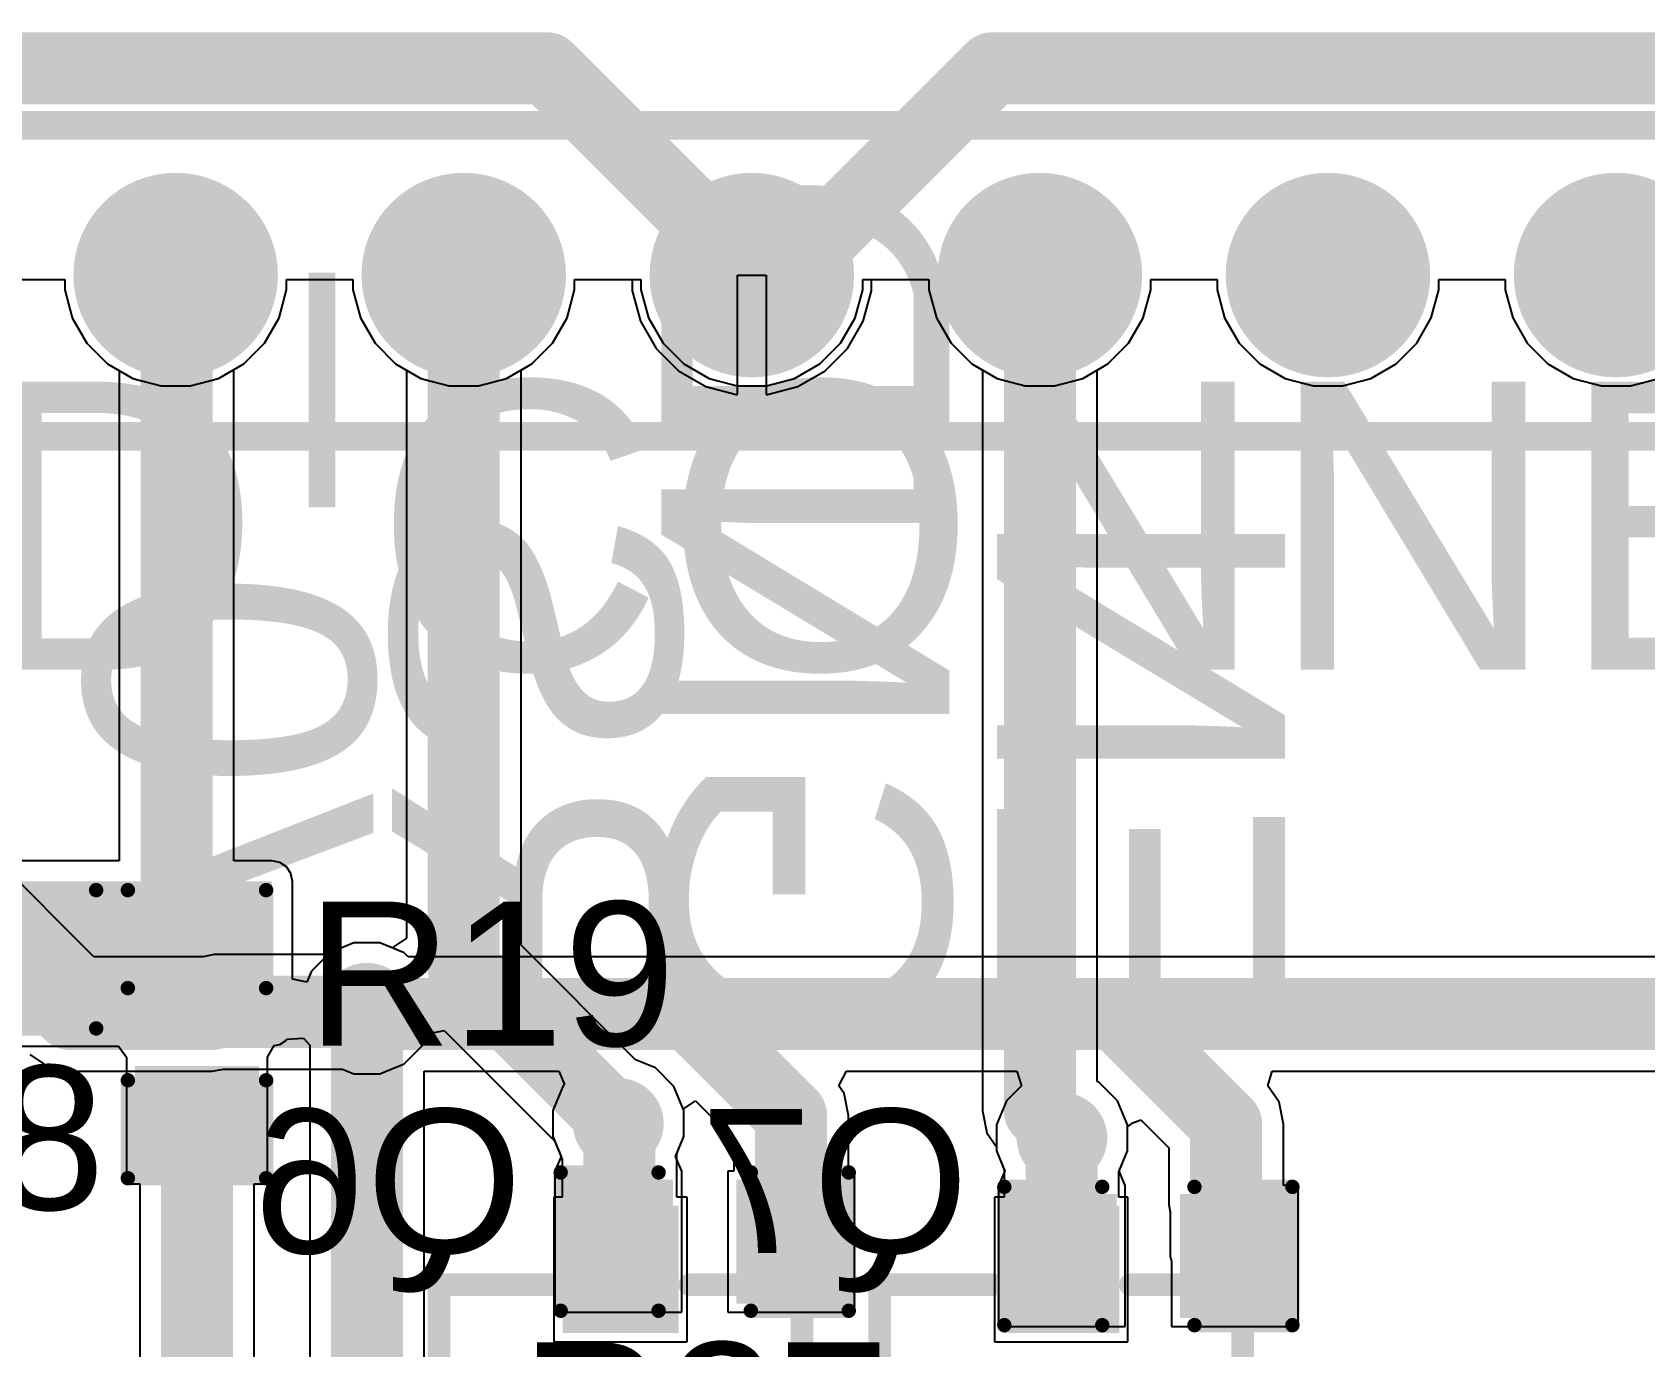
# Model space of a CAD drawing. Header units: millimetres. Extents: x -0.34 to 3.69, y -0.26 to 2.67.
# Drawn here: x 0.444 to 1.004, y 1.785 to 2.241 of the extents above; entities that cross this region are included whole.
import ezdxf

# ---------------------------------------------------------------- set-up
doc = ezdxf.new("R2010")
doc.units = ezdxf.units.MM
doc.header["$MEASUREMENT"] = 0
for name, color, linetype in [('BottomLayer', 5, 'Continuous'), ('BottomOverlay', 54, 'Continuous'), ('BottomPaste', 16, 'Continuous'), ('BottomSolder', 6, 'Continuous'), ('MultiLayer', 9, 'Continuous'), ('PadHoleLayer', 156, 'Continuous'), ('TopLayer', 1, 'Continuous'), ('TopOverlay', 2, 'Continuous'), ('TopPaste', 8, 'Continuous'), ('TopSolder', 216, 'Continuous'), ('ViaHoleLayer', 16, 'Continuous')]:
    doc.layers.add(name, color=color, linetype=linetype)
doc.styles.add('Arial', font='', dxfattribs={"height": 0.2})
doc.styles.get('Arial').set_extended_font_data('Arial')

# ---------------------------------------------------------------- blocks, each defined once
blk = doc.blocks.new('SOT23_3_B_13')
at = {"layer": 'BottomLayer'}
for points in [[(-0.05354335, 0.05748035), (-0.02125985, 0.05748035), (-0.02125985, 0.02125985), (-0.05354335, 0.02125985)], [(0.02125985, 0.05748035), (0.05354335, 0.05748035), (0.05354335, 0.02125985), (0.02125985, 0.02125985)], [(-0.01614175, -0.02125985), (0.01614175, -0.02125985), (0.01614175, -0.05748035), (-0.01614175, -0.05748035)]]:
    blk.add_hatch(color=5, dxfattribs=at).paths.add_polyline_path(points)
at = {"layer": 'BottomPaste'}
for points in [[(-0.05354335, 0.05748035), (-0.02125985, 0.05748035), (-0.02125985, 0.02125985), (-0.05354335, 0.02125985)], [(0.02125985, 0.05748035), (0.05354335, 0.05748035), (0.05354335, 0.02125985), (0.02125985, 0.02125985)], [(-0.01614175, -0.02125985), (0.01614175, -0.02125985), (0.01614175, -0.05748035), (-0.01614175, -0.05748035)]]:
    blk.add_hatch(color=16, dxfattribs=at).paths.add_polyline_path(points)
at = {"layer": 'BottomSolder'}
for points in [[(-0.05754335, 0.06148035), (-0.01725985, 0.06148035), (-0.01725985, 0.01725985), (-0.05754335, 0.01725985)], [(0.01725985, 0.06148035), (0.05754335, 0.06148035), (0.05754335, 0.01725985), (0.01725985, 0.01725985)], [(-0.02014175, -0.01725985), (0.02014175, -0.01725985), (0.02014175, -0.06148035), (-0.02014175, -0.06148035)]]:
    blk.add_hatch(color=6, dxfattribs=at).paths.add_polyline_path(points)
at = {"layer": 'BottomOverlay'}
for points, const_width in [([(-0.0643944, 0.045, 1), (-0.0716056, 0.045, 1)], 0.01), ([(-0.0741056, 0.045, 1), (-0.0691056, 0.045, 1)], 0.005), ([(-0.0668944, 0.045, 1), (-0.0618944, 0.045, 1)], 0.005), ([(-0.0649685, 0.03, 1), (-0.0610315, 0.03, 1)], 0.003937), ([(-0.0149685, 0.033, 1), (-0.0110315, 0.033, 1)], 0.003937), ([(0.0110315, 0.033, 1), (0.0149685, 0.033, 1)], 0.003937), ([(0.0610315, 0.03, 1), (0.0649685, 0.03, 1)], 0.003937), ([(-0.0649685, -0.034, 1), (-0.0610315, -0.034, 1)], 0.003937), ([(-0.0649685, -0.034, 1), (-0.0610315, -0.034, 1)], 0.003937), ([(-0.0259685, -0.034, 1), (-0.0220315, -0.034, 1)], 0.003937), ([(0.0220315, -0.034, 1), (0.0259685, -0.034, 1)], 0.003937), ([(0.0610315, -0.034, 1), (0.0649685, -0.034, 1)], 0.003937), ([(0.0610315, -0.034, 1), (0.0649685, -0.034, 1)], 0.003937)]:
    blk.add_lwpolyline(points, format="xyb", close=True, dxfattribs=dict(at, const_width=const_width))
at = {"layer": 'BottomOverlay', "const_width": 0.007874}
for points in [[(-0.063, 0.03), (-0.063, -0.034)], [(0.013, 0.033), (-0.013, 0.033)], [(0.063, 0.03), (0.063, -0.034)], [(-0.024, -0.034), (-0.063, -0.034)], [(0.063, -0.034), (0.024, -0.034)]]:
    blk.add_lwpolyline(points, dxfattribs=at)
blk = doc.blocks.new('R__0603_18')
at = {"layer": 'TopLayer'}
for points in [[(-0.045, -0.0175), (-0.045, 0.0175), (-0.015, 0.0175), (-0.015, -0.0175)], [(0.015, -0.0175), (0.015, 0.0175), (0.045, 0.0175), (0.045, -0.0175)]]:
    blk.add_hatch(color=1, dxfattribs=at).paths.add_polyline_path(points)
at = {"layer": 'TopPaste'}
for points in [[(-0.045, -0.0175), (-0.045, 0.0175), (-0.015, 0.0175), (-0.015, -0.0175)], [(0.015, -0.0175), (0.015, 0.0175), (0.045, 0.0175), (0.045, -0.0175)]]:
    blk.add_hatch(color=8, dxfattribs=at).paths.add_polyline_path(points)
at = {"layer": 'TopSolder'}
for points in [[(-0.049, -0.0215), (-0.049, 0.0215), (-0.011, 0.0215), (-0.011, -0.0215)], [(0.011, -0.0215), (0.011, 0.0215), (0.049, 0.0215), (0.049, -0.0215)]]:
    blk.add_hatch(color=216, dxfattribs=at).paths.add_polyline_path(points)
at = {"layer": 'TopOverlay', "const_width": 0.005}
for points in [[(-0.016, 0.024), (-0.05, 0.024)], [(-0.05, 0.024), (-0.05, -0.024)], [(0.05, 0.024), (0.016, 0.024)], [(0.05, 0.024), (0.05, -0.024)], [(-0.016, -0.024), (-0.05, -0.024)], [(0.05, -0.024), (0.016, -0.024)]]:
    blk.add_lwpolyline(points, dxfattribs=at)
at = {"layer": 'TopOverlay', "const_width": 0.0025}
for points in [[(-0.05125, 0.024, 1), (-0.04875, 0.024, 1)], [(-0.05125, 0.024, 1), (-0.04875, 0.024, 1)], [(-0.01725, 0.024, 1), (-0.01475, 0.024, 1)], [(0.01475, 0.024, 1), (0.01725, 0.024, 1)], [(0.04875, 0.024, 1), (0.05125, 0.024, 1)], [(0.04875, 0.024, 1), (0.05125, 0.024, 1)], [(-0.05125, -0.024, 1), (-0.04875, -0.024, 1)], [(-0.05125, -0.024, 1), (-0.04875, -0.024, 1)], [(-0.01725, -0.024, 1), (-0.01475, -0.024, 1)], [(0.01475, -0.024, 1), (0.01725, -0.024, 1)], [(0.04875, -0.024, 1), (0.05125, -0.024, 1)], [(0.04875, -0.024, 1), (0.05125, -0.024, 1)]]:
    blk.add_lwpolyline(points, format="xyb", close=True, dxfattribs=at)
blk = doc.blocks.new('SOT23_3_B_19')
at = {"layer": 'BottomLayer'}
for points in [[(-0.05354335, 0.05748035), (-0.02125985, 0.05748035), (-0.02125985, 0.02125985), (-0.05354335, 0.02125985)], [(0.02125985, 0.05748035), (0.05354335, 0.05748035), (0.05354335, 0.02125985), (0.02125985, 0.02125985)], [(-0.01614175, -0.02125985), (0.01614175, -0.02125985), (0.01614175, -0.05748035), (-0.01614175, -0.05748035)]]:
    blk.add_hatch(color=5, dxfattribs=at).paths.add_polyline_path(points)
at = {"layer": 'BottomPaste'}
for points in [[(-0.05354335, 0.05748035), (-0.02125985, 0.05748035), (-0.02125985, 0.02125985), (-0.05354335, 0.02125985)], [(0.02125985, 0.05748035), (0.05354335, 0.05748035), (0.05354335, 0.02125985), (0.02125985, 0.02125985)], [(-0.01614175, -0.02125985), (0.01614175, -0.02125985), (0.01614175, -0.05748035), (-0.01614175, -0.05748035)]]:
    blk.add_hatch(color=16, dxfattribs=at).paths.add_polyline_path(points)
at = {"layer": 'BottomSolder'}
for points in [[(-0.05754335, 0.06148035), (-0.01725985, 0.06148035), (-0.01725985, 0.01725985), (-0.05754335, 0.01725985)], [(0.01725985, 0.06148035), (0.05754335, 0.06148035), (0.05754335, 0.01725985), (0.01725985, 0.01725985)], [(-0.02014175, -0.01725985), (0.02014175, -0.01725985), (0.02014175, -0.06148035), (-0.02014175, -0.06148035)]]:
    blk.add_hatch(color=6, dxfattribs=at).paths.add_polyline_path(points)
at = {"layer": 'BottomOverlay'}
for points, const_width in [([(-0.0643944, 0.045, 1), (-0.0716056, 0.045, 1)], 0.01), ([(-0.0741056, 0.045, 1), (-0.0691056, 0.045, 1)], 0.005), ([(-0.0668944, 0.045, 1), (-0.0618944, 0.045, 1)], 0.005), ([(-0.0649685, 0.03, 1), (-0.0610315, 0.03, 1)], 0.003937), ([(-0.0149685, 0.033, 1), (-0.0110315, 0.033, 1)], 0.003937), ([(0.0110315, 0.033, 1), (0.0149685, 0.033, 1)], 0.003937), ([(0.0610315, 0.03, 1), (0.0649685, 0.03, 1)], 0.003937), ([(-0.0649685, -0.034, 1), (-0.0610315, -0.034, 1)], 0.003937), ([(-0.0649685, -0.034, 1), (-0.0610315, -0.034, 1)], 0.003937), ([(-0.0259685, -0.034, 1), (-0.0220315, -0.034, 1)], 0.003937), ([(0.0220315, -0.034, 1), (0.0259685, -0.034, 1)], 0.003937), ([(0.0610315, -0.034, 1), (0.0649685, -0.034, 1)], 0.003937), ([(0.0610315, -0.034, 1), (0.0649685, -0.034, 1)], 0.003937)]:
    blk.add_lwpolyline(points, format="xyb", close=True, dxfattribs=dict(at, const_width=const_width))
at = {"layer": 'BottomOverlay', "const_width": 0.007874}
for points in [[(-0.063, 0.03), (-0.063, -0.034)], [(0.013, 0.033), (-0.013, 0.033)], [(0.063, 0.03), (0.063, -0.034)], [(-0.024, -0.034), (-0.063, -0.034)], [(0.063, -0.034), (0.024, -0.034)]]:
    blk.add_lwpolyline(points, dxfattribs=at)
blk = doc.blocks.new('R__0603_30')
at = {"layer": 'TopLayer'}
for points in [[(-0.045, -0.0175), (-0.045, 0.0175), (-0.015, 0.0175), (-0.015, -0.0175)], [(0.015, -0.0175), (0.015, 0.0175), (0.045, 0.0175), (0.045, -0.0175)]]:
    blk.add_hatch(color=1, dxfattribs=at).paths.add_polyline_path(points)
at = {"layer": 'TopPaste'}
for points in [[(-0.045, -0.0175), (-0.045, 0.0175), (-0.015, 0.0175), (-0.015, -0.0175)], [(0.015, -0.0175), (0.015, 0.0175), (0.045, 0.0175), (0.045, -0.0175)]]:
    blk.add_hatch(color=8, dxfattribs=at).paths.add_polyline_path(points)
at = {"layer": 'TopSolder'}
for points in [[(-0.049, -0.0215), (-0.049, 0.0215), (-0.011, 0.0215), (-0.011, -0.0215)], [(0.011, -0.0215), (0.011, 0.0215), (0.049, 0.0215), (0.049, -0.0215)]]:
    blk.add_hatch(color=216, dxfattribs=at).paths.add_polyline_path(points)
at = {"layer": 'TopOverlay', "const_width": 0.005}
for points in [[(-0.05, 0.024), (-0.05, -0.024)], [(-0.016, 0.024), (-0.05, 0.024)], [(0.05, 0.024), (0.016, 0.024)], [(0.05, 0.024), (0.05, -0.024)], [(-0.016, -0.024), (-0.05, -0.024)], [(0.05, -0.024), (0.016, -0.024)]]:
    blk.add_lwpolyline(points, dxfattribs=at)
at = {"layer": 'TopOverlay', "const_width": 0.0025}
for points in [[(-0.05125, 0.024, 1), (-0.04875, 0.024, 1)], [(-0.05125, 0.024, 1), (-0.04875, 0.024, 1)], [(-0.01725, 0.024, 1), (-0.01475, 0.024, 1)], [(0.01475, 0.024, 1), (0.01725, 0.024, 1)], [(0.04875, 0.024, 1), (0.05125, 0.024, 1)], [(0.04875, 0.024, 1), (0.05125, 0.024, 1)], [(-0.05125, -0.024, 1), (-0.04875, -0.024, 1)], [(-0.05125, -0.024, 1), (-0.04875, -0.024, 1)], [(-0.01725, -0.024, 1), (-0.01475, -0.024, 1)], [(0.01475, -0.024, 1), (0.01725, -0.024, 1)], [(0.04875, -0.024, 1), (0.05125, -0.024, 1)], [(0.04875, -0.024, 1), (0.05125, -0.024, 1)]]:
    blk.add_lwpolyline(points, format="xyb", close=True, dxfattribs=at)
blk = doc.blocks.new('R__0603_31')
at = {"layer": 'TopLayer'}
for points in [[(-0.045, -0.0175), (-0.045, 0.0175), (-0.015, 0.0175), (-0.015, -0.0175)], [(0.015, -0.0175), (0.015, 0.0175), (0.045, 0.0175), (0.045, -0.0175)]]:
    blk.add_hatch(color=1, dxfattribs=at).paths.add_polyline_path(points)
at = {"layer": 'TopPaste'}
for points in [[(-0.045, -0.0175), (-0.045, 0.0175), (-0.015, 0.0175), (-0.015, -0.0175)], [(0.015, -0.0175), (0.015, 0.0175), (0.045, 0.0175), (0.045, -0.0175)]]:
    blk.add_hatch(color=8, dxfattribs=at).paths.add_polyline_path(points)
at = {"layer": 'TopSolder'}
for points in [[(-0.049, -0.0215), (-0.049, 0.0215), (-0.011, 0.0215), (-0.011, -0.0215)], [(0.011, -0.0215), (0.011, 0.0215), (0.049, 0.0215), (0.049, -0.0215)]]:
    blk.add_hatch(color=216, dxfattribs=at).paths.add_polyline_path(points)
at = {"layer": 'TopOverlay', "const_width": 0.005}
for points in [[(-0.05, 0.024), (-0.05, -0.024)], [(-0.016, 0.024), (-0.05, 0.024)], [(0.05, 0.024), (0.016, 0.024)], [(0.05, 0.024), (0.05, -0.024)], [(-0.016, -0.024), (-0.05, -0.024)], [(0.05, -0.024), (0.016, -0.024)]]:
    blk.add_lwpolyline(points, dxfattribs=at)
at = {"layer": 'TopOverlay', "const_width": 0.0025}
for points in [[(-0.05125, 0.024, 1), (-0.04875, 0.024, 1)], [(-0.05125, 0.024, 1), (-0.04875, 0.024, 1)], [(-0.01725, 0.024, 1), (-0.01475, 0.024, 1)], [(0.01475, 0.024, 1), (0.01725, 0.024, 1)], [(0.04875, 0.024, 1), (0.05125, 0.024, 1)], [(0.04875, 0.024, 1), (0.05125, 0.024, 1)], [(-0.05125, -0.024, 1), (-0.04875, -0.024, 1)], [(-0.05125, -0.024, 1), (-0.04875, -0.024, 1)], [(-0.01725, -0.024, 1), (-0.01475, -0.024, 1)], [(0.01475, -0.024, 1), (0.01725, -0.024, 1)], [(0.04875, -0.024, 1), (0.05125, -0.024, 1)], [(0.04875, -0.024, 1), (0.05125, -0.024, 1)]]:
    blk.add_lwpolyline(points, format="xyb", close=True, dxfattribs=at)
blk = doc.blocks.new('R__0603_39')
at = {"layer": 'TopLayer'}
for points in [[(-0.045, -0.0175), (-0.045, 0.0175), (-0.015, 0.0175), (-0.015, -0.0175)], [(0.015, -0.0175), (0.015, 0.0175), (0.045, 0.0175), (0.045, -0.0175)]]:
    blk.add_hatch(color=1, dxfattribs=at).paths.add_polyline_path(points)
at = {"layer": 'TopPaste'}
for points in [[(-0.045, -0.0175), (-0.045, 0.0175), (-0.015, 0.0175), (-0.015, -0.0175)], [(0.015, -0.0175), (0.015, 0.0175), (0.045, 0.0175), (0.045, -0.0175)]]:
    blk.add_hatch(color=8, dxfattribs=at).paths.add_polyline_path(points)
at = {"layer": 'TopSolder'}
for points in [[(-0.049, -0.0215), (-0.049, 0.0215), (-0.011, 0.0215), (-0.011, -0.0215)], [(0.011, -0.0215), (0.011, 0.0215), (0.049, 0.0215), (0.049, -0.0215)]]:
    blk.add_hatch(color=216, dxfattribs=at).paths.add_polyline_path(points)
at = {"layer": 'TopOverlay', "const_width": 0.005}
for points in [[(-0.05, -0.024), (-0.05, 0.024)], [(-0.016, 0.024), (-0.05, 0.024)], [(0.05, 0.024), (0.016, 0.024)], [(0.05, -0.024), (0.05, 0.024)], [(-0.016, -0.024), (-0.05, -0.024)], [(0.05, -0.024), (0.016, -0.024)]]:
    blk.add_lwpolyline(points, dxfattribs=at)
at = {"layer": 'TopOverlay', "const_width": 0.0025}
for points in [[(-0.05125, 0.024, 1), (-0.04875, 0.024, 1)], [(-0.05125, 0.024, 1), (-0.04875, 0.024, 1)], [(-0.01725, 0.024, 1), (-0.01475, 0.024, 1)], [(0.01475, 0.024, 1), (0.01725, 0.024, 1)], [(0.04875, 0.024, 1), (0.05125, 0.024, 1)], [(0.04875, 0.024, 1), (0.05125, 0.024, 1)], [(-0.05125, -0.024, 1), (-0.04875, -0.024, 1)], [(-0.05125, -0.024, 1), (-0.04875, -0.024, 1)], [(-0.01725, -0.024, 1), (-0.01475, -0.024, 1)], [(0.01475, -0.024, 1), (0.01725, -0.024, 1)], [(0.04875, -0.024, 1), (0.05125, -0.024, 1)], [(0.04875, -0.024, 1), (0.05125, -0.024, 1)]]:
    blk.add_lwpolyline(points, format="xyb", close=True, dxfattribs=at)
blk = doc.blocks.new('PPPC161LFBN_RC_40')
at = {"layer": 'BottomLayer'}
h = blk.add_hatch(color=5, dxfattribs=at)
edge = h.paths.add_edge_path()
edge.add_arc((-0.55, 0), 0.031496, 0, 360)
h = blk.add_hatch(color=5, dxfattribs=at)
edge = h.paths.add_edge_path()
edge.add_arc((-0.45, 0), 0.031496, 0, 360)
h = blk.add_hatch(color=5, dxfattribs=at)
edge = h.paths.add_edge_path()
edge.add_arc((-0.35, 0), 0.031496, 0, 360)
h = blk.add_hatch(color=5, dxfattribs=at)
edge = h.paths.add_edge_path()
edge.add_arc((-0.25, 0), 0.031496, 0, 360)
h = blk.add_hatch(color=5, dxfattribs=at)
edge = h.paths.add_edge_path()
edge.add_arc((-0.15, 0), 0.031496, 0, 360)
h = blk.add_hatch(color=5, dxfattribs=at)
edge = h.paths.add_edge_path()
edge.add_arc((-0.05, 0), 0.031496, 0, 360)
at = {"layer": 'BottomSolder'}
h = blk.add_hatch(color=6, dxfattribs=at)
edge = h.paths.add_edge_path()
edge.add_arc((-0.55, 0), 0.035496, 0, 360)
h = blk.add_hatch(color=6, dxfattribs=at)
edge = h.paths.add_edge_path()
edge.add_arc((-0.45, 0), 0.035496, 0, 360)
h = blk.add_hatch(color=6, dxfattribs=at)
edge = h.paths.add_edge_path()
edge.add_arc((-0.35, 0), 0.035496, 0, 360)
h = blk.add_hatch(color=6, dxfattribs=at)
edge = h.paths.add_edge_path()
edge.add_arc((-0.25, 0), 0.035496, 0, 360)
h = blk.add_hatch(color=6, dxfattribs=at)
edge = h.paths.add_edge_path()
edge.add_arc((-0.15, 0), 0.035496, 0, 360)
h = blk.add_hatch(color=6, dxfattribs=at)
edge = h.paths.add_edge_path()
edge.add_arc((-0.05, 0), 0.035496, 0, 360)
at = {"layer": 'MultiLayer'}
h = blk.add_hatch(color=9, dxfattribs=at)
edge = h.paths.add_edge_path()
edge.add_arc((-0.55, 0), 0.031496, 0, 360)
h = blk.add_hatch(color=9, dxfattribs=at)
edge = h.paths.add_edge_path()
edge.add_arc((-0.45, 0), 0.031496, 0, 360)
h = blk.add_hatch(color=9, dxfattribs=at)
edge = h.paths.add_edge_path()
edge.add_arc((-0.35, 0), 0.031496, 0, 360)
h = blk.add_hatch(color=9, dxfattribs=at)
edge = h.paths.add_edge_path()
edge.add_arc((-0.25, 0), 0.031496, 0, 360)
h = blk.add_hatch(color=9, dxfattribs=at)
edge = h.paths.add_edge_path()
edge.add_arc((-0.15, 0), 0.031496, 0, 360)
h = blk.add_hatch(color=9, dxfattribs=at)
edge = h.paths.add_edge_path()
edge.add_arc((-0.05, 0), 0.031496, 0, 360)
at = {"layer": 'PadHoleLayer'}
h = blk.add_hatch(color=156, dxfattribs=at)
edge = h.paths.add_edge_path()
edge.add_arc((-0.55, 0), 0.0177165, 0, 360)
h = blk.add_hatch(color=156, dxfattribs=at)
edge = h.paths.add_edge_path()
edge.add_arc((-0.45, 0), 0.0177165, 0, 360)
h = blk.add_hatch(color=156, dxfattribs=at)
edge = h.paths.add_edge_path()
edge.add_arc((-0.35, 0), 0.0177165, 0, 360)
h = blk.add_hatch(color=156, dxfattribs=at)
edge = h.paths.add_edge_path()
edge.add_arc((-0.25, 0), 0.0177165, 0, 360)
h = blk.add_hatch(color=156, dxfattribs=at)
edge = h.paths.add_edge_path()
edge.add_arc((-0.15, 0), 0.0177165, 0, 360)
h = blk.add_hatch(color=156, dxfattribs=at)
edge = h.paths.add_edge_path()
edge.add_arc((-0.05, 0), 0.0177165, 0, 360)
at = {"layer": 'TopLayer'}
h = blk.add_hatch(color=1, dxfattribs=at)
edge = h.paths.add_edge_path()
edge.add_arc((-0.55, 0), 0.031496, 0, 360)
h = blk.add_hatch(color=1, dxfattribs=at)
edge = h.paths.add_edge_path()
edge.add_arc((-0.45, 0), 0.031496, 0, 360)
h = blk.add_hatch(color=1, dxfattribs=at)
edge = h.paths.add_edge_path()
edge.add_arc((-0.35, 0), 0.031496, 0, 360)
h = blk.add_hatch(color=1, dxfattribs=at)
edge = h.paths.add_edge_path()
edge.add_arc((-0.25, 0), 0.031496, 0, 360)
h = blk.add_hatch(color=1, dxfattribs=at)
edge = h.paths.add_edge_path()
edge.add_arc((-0.15, 0), 0.031496, 0, 360)
h = blk.add_hatch(color=1, dxfattribs=at)
edge = h.paths.add_edge_path()
edge.add_arc((-0.05, 0), 0.031496, 0, 360)
at = {"layer": 'TopSolder'}
h = blk.add_hatch(color=216, dxfattribs=at)
edge = h.paths.add_edge_path()
edge.add_arc((-0.55, 0), 0.035496, 0, 360)
h = blk.add_hatch(color=216, dxfattribs=at)
edge = h.paths.add_edge_path()
edge.add_arc((-0.45, 0), 0.035496, 0, 360)
h = blk.add_hatch(color=216, dxfattribs=at)
edge = h.paths.add_edge_path()
edge.add_arc((-0.35, 0), 0.035496, 0, 360)
h = blk.add_hatch(color=216, dxfattribs=at)
edge = h.paths.add_edge_path()
edge.add_arc((-0.25, 0), 0.035496, 0, 360)
h = blk.add_hatch(color=216, dxfattribs=at)
edge = h.paths.add_edge_path()
edge.add_arc((-0.15, 0), 0.035496, 0, 360)
h = blk.add_hatch(color=216, dxfattribs=at)
edge = h.paths.add_edge_path()
edge.add_arc((-0.05, 0), 0.035496, 0, 360)
at = {"layer": 'TopOverlay', "const_width": 0.01}
for points in [[(-0.801, 0.052), (0.005, 0.052)], [(-0.801, -0.0560001), (0.815, -0.0560001)]]:
    blk.add_lwpolyline(points, dxfattribs=at)

msp = doc.modelspace()

# ---------------------------------------------------------------- hatches: boundary and pattern name
at = {"layer": 'BottomLayer'}
h = msp.add_hatch(color=5, dxfattribs=at)
edge = h.paths.add_edge_path()
edge.add_arc((0.56, 1.902), 0.015748, 0, 360)
h = msp.add_hatch(color=5, dxfattribs=at)
edge = h.paths.add_edge_path()
edge.add_arc((0.6472481, 1.862), 0.015748, 0, 360)
h = msp.add_hatch(color=5, dxfattribs=at)
edge = h.paths.add_edge_path()
edge.add_arc((0.8012481, 1.857), 0.015748, 0, 360)
at = {"layer": 'TopLayer'}
msp.add_hatch(color=1, dxfattribs=at).paths.add_polyline_path([(0.425, 1.896), (0.527, 1.896), (0.527, 1.946), (0.425, 1.946)])
h = msp.add_hatch(color=1, dxfattribs=at)
edge = h.paths.add_edge_path()
edge.add_arc((0.56, 1.902), 0.015748, 0, 360)
h = msp.add_hatch(color=1, dxfattribs=at)
edge = h.paths.add_edge_path()
edge.add_arc((0.6472481, 1.862), 0.015748, 0, 360)
h = msp.add_hatch(color=1, dxfattribs=at)
edge = h.paths.add_edge_path()
edge.add_arc((0.8012481, 1.857), 0.015748, 0, 360)
at = {"layer": 'ViaHoleLayer'}
h = msp.add_hatch(color=16, dxfattribs=at)
edge = h.paths.add_edge_path()
edge.add_arc((0.56, 1.902), 0.0098425, 0, 360)
h = msp.add_hatch(color=16, dxfattribs=at)
edge = h.paths.add_edge_path()
edge.add_arc((0.6472481, 1.862), 0.0098425, 0, 360)
h = msp.add_hatch(color=16, dxfattribs=at)
edge = h.paths.add_edge_path()
edge.add_arc((0.8012481, 1.857), 0.0098425, 0, 360)

# ---------------------------------------------------------------- linework, layer by layer
at = {"layer": 'BottomLayer'}
for p, q in [((0.6886, 2.115004), (0.6886, 2.1565)), ((0.6886, 2.1565), (0.6986, 2.1565)), ((0.6986, 2.1565), (0.6986, 2.115004)), ((0.432096, 2.155), (0.455104, 2.155)), ((0.455104, 2.155), (0.455104, 2.1514319)), ((0.455104, 2.1514319), (0.4577274, 2.1416411)), ((0.5294726, 2.1416411), (0.532096, 2.1514319)), ((0.532096, 2.1514319), (0.532096, 2.155)), ((0.532096, 2.155), (0.555104, 2.155)), ((0.555104, 2.155), (0.555104, 2.1514319)), ((0.555104, 2.1514319), (0.5577274, 2.1416411)), ((0.6294726, 2.1416411), (0.632096, 2.1514319)), ((0.632096, 2.1514319), (0.632096, 2.155)), ((0.632096, 2.155), (0.652104, 2.155)), ((0.652104, 2.155), (0.652104, 2.1510369)), ((0.652104, 2.1510369), (0.6549319, 2.1404831)), ((0.7322681, 2.1404831), (0.735096, 2.1510369)), ((0.735096, 2.1510369), (0.735096, 2.155)), ((0.735096, 2.155), (0.755104, 2.155)), ((0.755104, 2.155), (0.755104, 2.1514319)), ((0.755104, 2.1514319), (0.7577274, 2.1416411)), ((0.8294726, 2.1416411), (0.832096, 2.1514319)), ((0.832096, 2.1514319), (0.832096, 2.155)), ((0.832096, 2.155), (0.855104, 2.155)), ((0.855104, 2.155), (0.855104, 2.1514319)), ((0.855104, 2.1514319), (0.8577274, 2.1416411)), ((0.9294726, 2.1416411), (0.932096, 2.1514319)), ((0.932096, 2.1514319), (0.932096, 2.155)), ((0.932096, 2.155), (0.955104, 2.155)), ((0.955104, 2.155), (0.955104, 2.1514319)), ((0.955104, 2.1514319), (0.9577274, 2.1416411)), ((0.4577274, 2.1416411), (0.4627955, 2.1328629)), ((0.5244045, 2.1328629), (0.5294726, 2.1416411)), ((0.5577274, 2.1416411), (0.5627955, 2.1328629)), ((0.6244045, 2.1328629), (0.6294726, 2.1416411)), ((0.6549319, 2.1404831), (0.6603949, 2.1310208)), ((0.7268051, 2.1310208), (0.7322681, 2.1404831)), ((0.7577274, 2.1416411), (0.7627955, 2.1328629)), ((0.8244045, 2.1328629), (0.8294726, 2.1416411)), ((0.8577274, 2.1416411), (0.8627955, 2.1328629)), ((0.9244045, 2.1328629), (0.9294726, 2.1416411)), ((0.9577274, 2.1416411), (0.9627955, 2.1328629)), ((0.4627955, 2.1328629), (0.4699629, 2.1256955)), ((0.5172371, 2.1256955), (0.5244045, 2.1328629)), ((0.5627955, 2.1328629), (0.5699629, 2.1256955)), ((0.6172371, 2.1256955), (0.6244045, 2.1328629)), ((0.7627955, 2.1328629), (0.7699629, 2.1256955)), ((0.8172371, 2.1256955), (0.8244045, 2.1328629)), ((0.8627955, 2.1328629), (0.8699629, 2.1256955)), ((0.9172371, 2.1256955), (0.9244045, 2.1328629)), ((0.9627955, 2.1328629), (0.9699629, 2.1256955)), ((0.6603949, 2.1310208), (0.6681208, 2.1232949)), ((0.7190792, 2.1232949), (0.7268051, 2.1310208)), ((0.4699629, 2.1256955), (0.4787411, 2.1206274)), ((0.5084589, 2.1206274), (0.5172371, 2.1256955)), ((0.5699629, 2.1256955), (0.573718, 2.1235275)), ((0.573718, 2.1235275), (0.573718, 1.9263522)), ((0.613482, 2.1235275), (0.6172371, 2.1256955)), ((0.613482, 1.9238835), (0.613482, 2.1235275)), ((0.6681208, 2.1232949), (0.6775831, 2.1178319)), ((0.7096169, 2.1178319), (0.7190792, 2.1232949)), ((0.7699629, 2.1256955), (0.773718, 2.1235275)), ((0.773718, 2.1235275), (0.773718, 1.866406)), ((0.813482, 2.1235275), (0.8172371, 2.1256955)), ((0.813482, 1.8765549), (0.813482, 2.1235275)), ((0.8699629, 2.1256955), (0.8787411, 2.1206274)), ((0.9084589, 2.1206274), (0.9172371, 2.1256955)), ((0.9699629, 2.1256955), (0.9787411, 2.1206274)), ((0.4787411, 2.1206274), (0.4885319, 2.118004)), ((0.4885319, 2.118004), (0.4986681, 2.118004)), ((0.4986681, 2.118004), (0.5084589, 2.1206274)), ((0.6775831, 2.1178319), (0.6881369, 2.115004)), ((0.6990631, 2.115004), (0.7096169, 2.1178319)), ((0.8787411, 2.1206274), (0.8885319, 2.118004)), ((0.8885319, 2.118004), (0.8986681, 2.118004)), ((0.8986681, 2.118004), (0.9084589, 2.1206274)), ((0.9787411, 2.1206274), (0.9885319, 2.118004)), ((0.9885319, 2.118004), (0.9986681, 2.118004)), ((0.9986681, 2.118004), (1.0084589, 2.1206274)), ((0.6881369, 2.115004), (0.6886, 2.115004)), ((0.6986, 2.115004), (0.6990631, 2.115004)), ((0.4652354, 1.919882), (0.413482, 1.9716354)), ((0.573718, 1.9263522), (0.5687179, 1.9230112)), ((0.5069992, 1.9206391), (0.5031929, 1.919882)), ((0.5464685, 1.9206391), (0.5069992, 1.9206391)), ((0.5471143, 1.9212849), (0.5464685, 1.9206391)), ((0.5554751, 1.924748), (0.5471143, 1.9212849)), ((0.5645249, 1.924748), (0.5554751, 1.924748)), ((0.5687179, 1.9230112), (0.5645249, 1.924748)), ((0.6532146, 1.8841509), (0.613482, 1.9238835)), ((0.5031929, 1.919882), (0.4652354, 1.919882)), ((0.5792849, 1.8891143), (0.5809428, 1.8931168)), ((0.5809428, 1.8931168), (0.5868407, 1.89429)), ((0.5868407, 1.89429), (0.6250972, 1.8560335)), ((0.5728857, 1.8827151), (0.5792849, 1.8891143)), ((0.4429413, 1.8859413), (0.4493914, 1.8816314)), ((0.4493914, 1.8816314), (0.457, 1.880118)), ((0.5062421, 1.880118), (0.5100484, 1.8808751)), ((0.5100484, 1.8808751), (0.5515565, 1.8808751)), ((0.5515565, 1.8808751), (0.5554751, 1.879252)), ((0.5645249, 1.879252), (0.5728857, 1.8827151)), ((0.6601338, 1.8812849), (0.6532146, 1.8841509)), ((0.666533, 1.8748857), (0.6601338, 1.8812849)), ((0.457, 1.880118), (0.5062421, 1.880118)), ((0.5554751, 1.879252), (0.5645249, 1.879252)), ((0.8141338, 1.8762849), (0.813482, 1.8765549)), ((0.820533, 1.8698857), (0.8141338, 1.8762849)), ((0.6699961, 1.8665249), (0.666533, 1.8748857)), ((0.8239961, 1.8615249), (0.820533, 1.8698857)), ((0.6699961, 1.8574751), (0.6699961, 1.8665249)), ((0.773718, 1.866406), (0.7752314, 1.8587975)), ((0.7752314, 1.8587975), (0.7785001, 1.8539056)), ((0.8239961, 1.8524751), (0.8239961, 1.8615249)), ((0.6250972, 1.8560335), (0.6277677, 1.8495863)), ((0.6675317, 1.8515254), (0.6699961, 1.8574751)), ((0.7785001, 1.8539056), (0.7785001, 1.8524751)), ((0.6277677, 1.8495863), (0.6277677, 1.8364803)), ((0.6675317, 1.8364803), (0.6675317, 1.8515254)), ((0.7785001, 1.8524751), (0.7812421, 1.8458552)), ((0.8210061, 1.8452565), (0.8239961, 1.8524751)), ((0.7812421, 1.8458552), (0.7812421, 1.8364803)), ((0.8210061, 1.8364803), (0.8210061, 1.8452565)), ((0.6277677, 1.8364803), (0.6249095, 1.8364803)), ((0.6249095, 1.8364803), (0.6249095, 1.7862599)), ((0.6711929, 1.8364803), (0.6675317, 1.8364803)), ((0.6711929, 1.7862599), (0.6711929, 1.8364803)), ((0.7812421, 1.8364803), (0.7778583, 1.8364803)), ((0.7778583, 1.8364803), (0.7778583, 1.7862599)), ((0.8241417, 1.8364803), (0.8210061, 1.8364803)), ((0.8241417, 1.7862599), (0.8241417, 1.8364803)), ((0.6249095, 1.7862599), (0.6711929, 1.7862599)), ((0.7778583, 1.7862599), (0.8241417, 1.7862599))]:
    msp.add_line(p, q, dxfattribs=at)
at = {"layer": 'BottomLayer', "const_width": 0.025}
for points in [[(0.5936, 1.9156481), (0.5936, 2.1565)], [(0.7936, 1.866406), (0.7936, 2.1565)], [(0.3936, 1.9634), (0.457, 1.9)], [(0.5936, 1.9156481), (0.6472481, 1.862)], [(0.5587571, 1.9007571), (0.56, 1.902)], [(0.457, 1.9), (0.5062421, 1.9)], [(0.5062421, 1.9), (0.5069992, 1.9007571)], [(0.5069992, 1.9007571), (0.5587571, 1.9007571)], [(0.7936, 1.866406), (0.8012481, 1.8587579)], [(0.6472481, 1.862), (0.6476497, 1.8615984)], [(0.6476497, 1.8117716), (0.6476497, 1.8615984)], [(0.8012481, 1.857), (0.8012481, 1.8587579)], [(0.8011241, 1.856876), (0.8012481, 1.857)], [(0.8011241, 1.8114942), (0.8011241, 1.856876)], [(0.6476497, 1.8117716), (0.6480512, 1.8113701)], [(0.801, 1.8113701), (0.8011241, 1.8114942)]]:
    msp.add_lwpolyline(points, dxfattribs=at)
at = {"layer": 'BottomLayer', "const_width": 0.0125}
for points in [[(0.58735, 2.1565, 1), (0.59985, 2.1565, 1)], [(0.78735, 2.1565, 1), (0.79985, 2.1565, 1)], [(0.58735, 1.9156481, 1), (0.59985, 1.9156481, 1)], [(0.58735, 1.9156481, 1), (0.59985, 1.9156481, 1)], [(0.55375, 1.902, 1), (0.56625, 1.902, 1)], [(0.45075, 1.9, 1), (0.46325, 1.9, 1)], [(0.45075, 1.9, 1), (0.46325, 1.9, 1)], [(0.4999921, 1.9, 1), (0.5124921, 1.9, 1)], [(0.4999921, 1.9, 1), (0.5124921, 1.9, 1)], [(0.5007492, 1.9007571, 1), (0.5132492, 1.9007571, 1)], [(0.5007492, 1.9007571, 1), (0.5132492, 1.9007571, 1)], [(0.5525071, 1.9007571, 1), (0.5650071, 1.9007571, 1)], [(0.5525071, 1.9007571, 1), (0.5650071, 1.9007571, 1)], [(0.78735, 1.866406, 1), (0.79985, 1.866406, 1)], [(0.78735, 1.866406, 1), (0.79985, 1.866406, 1)], [(0.6409981, 1.862, 1), (0.6534981, 1.862, 1)], [(0.6409981, 1.862, 1), (0.6534981, 1.862, 1)], [(0.6413997, 1.8615984, 1), (0.6538997, 1.8615984, 1)], [(0.6413997, 1.8615984, 1), (0.6538997, 1.8615984, 1)], [(0.7949981, 1.8587579, 1), (0.8074981, 1.8587579, 1)], [(0.7949981, 1.8587579, 1), (0.8074981, 1.8587579, 1)], [(0.7948741, 1.856876, 1), (0.8073741, 1.856876, 1)], [(0.7948741, 1.856876, 1), (0.8073741, 1.856876, 1)], [(0.7949981, 1.857, 1), (0.8074981, 1.857, 1)], [(0.7949981, 1.857, 1), (0.8074981, 1.857, 1)], [(0.6413997, 1.8117716, 1), (0.6538997, 1.8117716, 1)], [(0.6413997, 1.8117716, 1), (0.6538997, 1.8117716, 1)], [(0.6418012, 1.8113701, 1), (0.6543012, 1.8113701, 1)], [(0.79475, 1.8113701, 1), (0.80725, 1.8113701, 1)], [(0.7948741, 1.8114942, 1), (0.8073741, 1.8114942, 1)], [(0.7948741, 1.8114942, 1), (0.8073741, 1.8114942, 1)]]:
    msp.add_lwpolyline(points, format="xyb", close=True, dxfattribs=at)
at = {"layer": 'TopLayer'}
for p, q in [((0.432096, 2.155), (0.455104, 2.155)), ((0.455104, 2.155), (0.455104, 2.1514319)), ((0.455104, 2.1514319), (0.4577274, 2.1416411)), ((0.5294726, 2.1416411), (0.532096, 2.1514319)), ((0.532096, 2.1514319), (0.532096, 2.155)), ((0.532096, 2.155), (0.555104, 2.155)), ((0.555104, 2.155), (0.555104, 2.1514319)), ((0.555104, 2.1514319), (0.5577274, 2.1416411)), ((0.6294726, 2.1416411), (0.632096, 2.1514319)), ((0.632096, 2.1514319), (0.632096, 2.155)), ((0.632096, 2.155), (0.655104, 2.155)), ((0.655104, 2.155), (0.655104, 2.1514319)), ((0.655104, 2.1514319), (0.6577274, 2.1416411)), ((0.7294726, 2.1416411), (0.732096, 2.1514319)), ((0.732096, 2.1514319), (0.732096, 2.155)), ((0.732096, 2.155), (0.755104, 2.155)), ((0.755104, 2.155), (0.755104, 2.1514319)), ((0.755104, 2.1514319), (0.7577274, 2.1416411)), ((0.8294726, 2.1416411), (0.832096, 2.1514319)), ((0.832096, 2.1514319), (0.832096, 2.155)), ((0.832096, 2.155), (0.855104, 2.155)), ((0.855104, 2.155), (0.855104, 2.1514319)), ((0.855104, 2.1514319), (0.8577274, 2.1416411)), ((0.9294726, 2.1416411), (0.932096, 2.1514319)), ((0.932096, 2.1514319), (0.932096, 2.155)), ((0.932096, 2.155), (0.955104, 2.155)), ((0.955104, 2.155), (0.955104, 2.1514319)), ((0.955104, 2.1514319), (0.9577274, 2.1416411)), ((0.4577274, 2.1416411), (0.4627955, 2.1328629)), ((0.5244045, 2.1328629), (0.5294726, 2.1416411)), ((0.5577274, 2.1416411), (0.5627955, 2.1328629)), ((0.6244045, 2.1328629), (0.6294726, 2.1416411)), ((0.6577274, 2.1416411), (0.6627955, 2.1328629)), ((0.7244045, 2.1328629), (0.7294726, 2.1416411)), ((0.7577274, 2.1416411), (0.7627955, 2.1328629)), ((0.8244045, 2.1328629), (0.8294726, 2.1416411)), ((0.8577274, 2.1416411), (0.8627955, 2.1328629)), ((0.9244045, 2.1328629), (0.9294726, 2.1416411)), ((0.9577274, 2.1416411), (0.9627955, 2.1328629)), ((0.4627955, 2.1328629), (0.4699629, 2.1256955)), ((0.5172371, 2.1256955), (0.5244045, 2.1328629)), ((0.5627955, 2.1328629), (0.5699629, 2.1256955)), ((0.6172371, 2.1256955), (0.6244045, 2.1328629)), ((0.6627955, 2.1328629), (0.6699629, 2.1256955)), ((0.7172371, 2.1256955), (0.7244045, 2.1328629)), ((0.7627955, 2.1328629), (0.7699629, 2.1256955)), ((0.8172371, 2.1256955), (0.8244045, 2.1328629)), ((0.8627955, 2.1328629), (0.8699629, 2.1256955)), ((0.9172371, 2.1256955), (0.9244045, 2.1328629)), ((0.9627955, 2.1328629), (0.9699629, 2.1256955)), ((0.4699629, 2.1256955), (0.4740172, 2.1233547)), ((0.4740172, 2.1233547), (0.4740172, 1.9531371)), ((0.5137812, 2.1237002), (0.5172371, 2.1256955)), ((0.5137812, 1.9531371), (0.5137812, 2.1237002)), ((0.5699629, 2.1256955), (0.5787411, 2.1206274)), ((0.6084589, 2.1206274), (0.6172371, 2.1256955)), ((0.6699629, 2.1256955), (0.6787411, 2.1206274)), ((0.7084589, 2.1206274), (0.7172371, 2.1256955)), ((0.7699629, 2.1256955), (0.7787411, 2.1206274)), ((0.8084589, 2.1206274), (0.8172371, 2.1256955)), ((0.8699629, 2.1256955), (0.8787411, 2.1206274)), ((0.9084589, 2.1206274), (0.9172371, 2.1256955)), ((0.9699629, 2.1256955), (0.9787411, 2.1206274)), ((0.5787411, 2.1206274), (0.5885319, 2.118004)), ((0.5885319, 2.118004), (0.5986681, 2.118004)), ((0.5986681, 2.118004), (0.6084589, 2.1206274)), ((0.6787411, 2.1206274), (0.6885319, 2.118004)), ((0.6885319, 2.118004), (0.6986681, 2.118004)), ((0.6986681, 2.118004), (0.7084589, 2.1206274)), ((0.7787411, 2.1206274), (0.7885319, 2.118004)), ((0.7885319, 2.118004), (0.7986681, 2.118004)), ((0.7986681, 2.118004), (0.8084589, 2.1206274)), ((0.8787411, 2.1206274), (0.8885319, 2.118004)), ((0.8885319, 2.118004), (0.8986681, 2.118004)), ((0.8986681, 2.118004), (0.9084589, 2.1206274)), ((0.9787411, 2.1206274), (0.9885319, 2.118004)), ((0.9885319, 2.118004), (0.9986681, 2.118004)), ((0.9986681, 2.118004), (1.0084589, 2.1206274)), ((0.4740172, 1.9531371), (0.425, 1.9531371)), ((0.527, 1.9531371), (0.5137812, 1.9531371)), ((0.5297312, 1.9525938), (0.527, 1.9531371)), ((0.5320467, 1.9510467), (0.5297312, 1.9525938)), ((0.5335938, 1.9487312), (0.5320467, 1.9510467)), ((0.5341371, 1.946), (0.5335938, 1.9487312)), ((0.5341371, 1.9120706), (0.5341371, 1.946)), ((0.5471143, 1.9212849), (0.5407151, 1.9148857)), ((0.5554751, 1.924748), (0.5471143, 1.9212849)), ((0.5645249, 1.924748), (0.5554751, 1.924748)), ((0.5728857, 1.9212849), (0.5645249, 1.924748)), ((0.5742886, 1.919882), (0.5728857, 1.9212849)), ((0.5407151, 1.9148857), (0.5391371, 1.9110761)), ((1.6289551, 1.919882), (0.5742886, 1.919882)), ((0.5391371, 1.9110761), (0.5341371, 1.9120706)), ((0.425, 1.8888629), (0.4737547, 1.8888629)), ((0.4737547, 1.8888629), (0.4765, 1.8849999)), ((0.5255, 1.8849999), (0.5278413, 1.8890302)), ((0.5278413, 1.8890302), (0.5297312, 1.8894062)), ((0.5297312, 1.8894062), (0.5320467, 1.8909533)), ((0.5320467, 1.8909533), (0.5322458, 1.8912513)), ((0.5322458, 1.8912513), (0.5379852, 1.8916676)), ((0.5379852, 1.8916676), (0.540118, 1.8892379)), ((0.540118, 1.8892379), (0.540118, 1.6130705)), ((0.4765, 1.8849999), (0.4765, 1.841)), ((0.5255, 1.841), (0.5255, 1.8849999)), ((0.579882, 1.6160837), (0.579882, 1.880118)), ((0.579882, 1.880118), (0.6266626, 1.880118)), ((0.6266626, 1.880118), (0.6285761, 1.8754986)), ((0.6285761, 1.8754986), (0.6279632, 1.8748857)), ((0.7237742, 1.875118), (0.7264467, 1.880118)), ((0.7264467, 1.880118), (0.7855452, 1.880118)), ((0.7855452, 1.880118), (0.7871955, 1.875118)), ((0.8727696, 1.875118), (0.8741751, 1.880118)), ((0.8741751, 1.880118), (1.2346477, 1.880118)), ((0.6279632, 1.8748857), (0.6245001, 1.8665249)), ((0.6697907, 1.8670208), (0.6740295, 1.8698531)), ((0.6740295, 1.8698531), (0.6873661, 1.8565165)), ((0.7256167, 1.8723605), (0.7237742, 1.875118)), ((0.7271301, 1.8647519), (0.7256167, 1.8723605)), ((0.7819632, 1.8698857), (0.7785001, 1.8615249)), ((0.7871955, 1.875118), (0.7819632, 1.8698857)), ((0.8766167, 1.8693604), (0.8727696, 1.875118)), ((0.6245001, 1.8665249), (0.6245001, 1.8574751)), ((0.6699961, 1.8665249), (0.6697907, 1.8670208)), ((0.6699961, 1.8574751), (0.6699961, 1.8665249)), ((0.7271301, 1.8455), (0.7271301, 1.8647519)), ((0.8781301, 1.8617519), (0.8766167, 1.8693604)), ((0.7785001, 1.8615249), (0.7785001, 1.8524751)), ((0.8239961, 1.8608154), (0.8258914, 1.8622396)), ((0.8239961, 1.8524751), (0.8239961, 1.8608154)), ((0.8258914, 1.8622396), (0.8286155, 1.8632671)), ((0.8286155, 1.8632671), (0.8383661, 1.8535165)), ((0.8781301, 1.8405), (0.8781301, 1.8617519)), ((0.6245001, 1.8574751), (0.6273892, 1.8505001)), ((0.667107, 1.8505001), (0.6699961, 1.8574751)), ((0.6873661, 1.8565165), (0.6873661, 1.8455)), ((0.8383661, 1.8535165), (0.8383661, 1.8338223)), ((0.6273892, 1.8505001), (0.625248, 1.8454999)), ((0.6692482, 1.8454999), (0.667107, 1.8505001)), ((0.7785001, 1.8524751), (0.7813892, 1.8455001)), ((0.821107, 1.8455001), (0.8239961, 1.8524751)), ((0.625248, 1.8454999), (0.6252481, 1.8454999)), ((0.6252481, 1.8454999), (0.6252481, 1.7965)), ((0.6692481, 1.7965), (0.6692481, 1.8454999)), ((0.6692481, 1.8454999), (0.6692482, 1.8454999)), ((0.6873661, 1.8455), (0.6852481, 1.8455)), ((0.6852481, 1.8455), (0.6852481, 1.7965)), ((0.7292481, 1.8455), (0.7271301, 1.8455)), ((0.7292481, 1.7965), (0.7292481, 1.8455)), ((0.7813892, 1.8455001), (0.779248, 1.8404999)), ((0.8232482, 1.8404999), (0.821107, 1.8455001)), ((0.4765, 1.841), (0.481118, 1.841)), ((0.481118, 1.841), (0.481118, 1.617)), ((0.520882, 1.6252354), (0.520882, 1.841)), ((0.520882, 1.841), (0.5255, 1.841)), ((0.779248, 1.8404999), (0.7792481, 1.8404999)), ((0.7792481, 1.8404999), (0.7792481, 1.7915)), ((0.8232481, 1.7915), (0.8232481, 1.8404999)), ((0.8232481, 1.8404999), (0.8232482, 1.8404999)), ((0.8832481, 1.8405), (0.8781301, 1.8405)), ((0.8832481, 1.7915), (0.8832481, 1.8405)), ((0.8383661, 1.8338223), (0.8388661, 1.8313086)), ((0.8388661, 1.8313086), (0.8388661, 1.816)), ((0.8388661, 1.816), (0.8392481, 1.8140795)), ((0.8392481, 1.8140795), (0.8392481, 1.7915)), ((0.6252481, 1.7965), (0.6692481, 1.7965)), ((0.6852481, 1.7965), (0.7292481, 1.7965)), ((0.7792481, 1.7915), (0.8232481, 1.7915)), ((0.8392481, 1.7915), (0.8832481, 1.7915))]:
    msp.add_line(p, q, dxfattribs=at)
for points, const_width in [([(0.3653873, 2.2282873), (0.6225111, 2.2282873)], 0.025), ([(0.6225111, 2.2282873), (0.6997984, 2.151)], 0.025), ([(0.6997984, 2.151), (0.7770857, 2.2282873)], 0.025), ([(0.7770857, 2.2282873), (1.7789553, 2.2282873)], 0.025), ([(0.4938992, 1.9276008), (0.4938992, 2.1562008)], 0.025), ([(0.4872984, 1.921), (0.4938992, 1.9276008)], 0.025), ([(0.476, 1.921), (0.4872984, 1.921)], 0.025), ([(0.56, 1.902), (0.5612429, 1.9007571)], 0.025), ([(0.56, 1.6078483), (0.56, 1.902)], 0.025), ([(0.5612429, 1.9007571), (0.5658363, 1.9007571)], 0.025), ([(0.5658363, 1.9007571), (0.5665934, 1.9)], 0.025), ([(0.5665934, 1.9), (0.672, 1.9)], 0.025), ([(0.672, 1.9), (0.82, 1.9)], 0.025), ([(0.672, 1.9), (0.7072481, 1.8647519)], 0.025), ([(0.82, 1.9), (1.64, 1.9)], 0.025), ([(0.82, 1.9), (0.8582481, 1.8617519)], 0.025), ([(0.501, 1.617), (0.501, 1.863)], 0.025), ([(0.7072481, 1.821), (0.7072481, 1.8647519)], 0.025), ([(0.8582481, 1.8338223), (0.8582481, 1.8617519)], 0.025), ([(0.6472481, 1.821), (0.6472481, 1.862)], 0.012), ([(0.8012481, 1.816), (0.8012481, 1.857)], 0.012), ([(0.8582481, 1.8338223), (0.8587481, 1.8333223)], 0.025), ([(0.8587481, 1.816), (0.8587481, 1.8333223)], 0.025)]:
    msp.add_lwpolyline(points, dxfattribs=dict(at, const_width=const_width))
for points, const_width in [([(0.6162611, 2.2282873, 1), (0.6287611, 2.2282873, 1)], 0.0125), ([(0.6162611, 2.2282873, 1), (0.6287611, 2.2282873, 1)], 0.0125), ([(0.7708357, 2.2282873, 1), (0.7833357, 2.2282873, 1)], 0.0125), ([(0.7708357, 2.2282873, 1), (0.7833357, 2.2282873, 1)], 0.0125), ([(0.4876492, 2.1562008, 1), (0.5001492, 2.1562008, 1)], 0.0125), ([(0.6935484, 2.151, 1), (0.7060484, 2.151, 1)], 0.0125), ([(0.6935484, 2.151, 1), (0.7060484, 2.151, 1)], 0.0125), ([(0.4876492, 1.9276008, 1), (0.5001492, 1.9276008, 1)], 0.0125), ([(0.4876492, 1.9276008, 1), (0.5001492, 1.9276008, 1)], 0.0125), ([(0.46975, 1.921, 1), (0.48225, 1.921, 1)], 0.0125), ([(0.4810484, 1.921, 1), (0.4935484, 1.921, 1)], 0.0125), ([(0.4810484, 1.921, 1), (0.4935484, 1.921, 1)], 0.0125), ([(0.55375, 1.902, 1), (0.56625, 1.902, 1)], 0.0125), ([(0.55375, 1.902, 1), (0.56625, 1.902, 1)], 0.0125), ([(0.5549929, 1.9007571, 1), (0.5674929, 1.9007571, 1)], 0.0125), ([(0.5549929, 1.9007571, 1), (0.5674929, 1.9007571, 1)], 0.0125), ([(0.5595863, 1.9007571, 1), (0.5720863, 1.9007571, 1)], 0.0125), ([(0.5595863, 1.9007571, 1), (0.5720863, 1.9007571, 1)], 0.0125), ([(0.5603434, 1.9, 1), (0.5728434, 1.9, 1)], 0.0125), ([(0.5603434, 1.9, 1), (0.5728434, 1.9, 1)], 0.0125), ([(0.66575, 1.9, 1), (0.67825, 1.9, 1)], 0.0125), ([(0.66575, 1.9, 1), (0.67825, 1.9, 1)], 0.0125), ([(0.66575, 1.9, 1), (0.67825, 1.9, 1)], 0.0125), ([(0.81375, 1.9, 1), (0.82625, 1.9, 1)], 0.0125), ([(0.81375, 1.9, 1), (0.82625, 1.9, 1)], 0.0125), ([(0.81375, 1.9, 1), (0.82625, 1.9, 1)], 0.0125), ([(0.49475, 1.863, 1), (0.50725, 1.863, 1)], 0.0125), ([(0.7009981, 1.8647519, 1), (0.7134981, 1.8647519, 1)], 0.0125), ([(0.7009981, 1.8647519, 1), (0.7134981, 1.8647519, 1)], 0.0125), ([(0.8519981, 1.8617519, 1), (0.8644981, 1.8617519, 1)], 0.0125), ([(0.8519981, 1.8617519, 1), (0.8644981, 1.8617519, 1)], 0.0125), ([(0.6442481, 1.862, 1), (0.6502481, 1.862, 1)], 0.006), ([(0.7982481, 1.857, 1), (0.8042481, 1.857, 1)], 0.006), ([(0.8519981, 1.8338223, 1), (0.8644981, 1.8338223, 1)], 0.0125), ([(0.8519981, 1.8338223, 1), (0.8644981, 1.8338223, 1)], 0.0125), ([(0.8524981, 1.8333223, 1), (0.8649981, 1.8333223, 1)], 0.0125), ([(0.8524981, 1.8333223, 1), (0.8649981, 1.8333223, 1)], 0.0125), ([(0.7009981, 1.821, 1), (0.7134981, 1.821, 1)], 0.0125), ([(0.6442481, 1.821, 1), (0.6502481, 1.821, 1)], 0.006), ([(0.8524981, 1.816, 1), (0.8649981, 1.816, 1)], 0.0125), ([(0.7982481, 1.816, 1), (0.8042481, 1.816, 1)], 0.006)]:
    msp.add_lwpolyline(points, format="xyb", close=True, dxfattribs=dict(at, const_width=const_width))

# ---------------------------------------------------------------- block references
msp.add_blockref('PPPC161LFBN_RC_40', (1.0436, 2.1565))
for name, p, rotation in [('R__0603_18', (0.416, 1.919), 180), ('R__0603_39', (0.501, 1.893), 270), ('R__0603_31', (0.6772481, 1.821), 180), ('R__0603_30', (0.8312481, 1.816), 180), ('SOT23_3_B_19', (0.6480512, 1.772), 180), ('SOT23_3_B_13', (0.801, 1.772), 180)]:
    msp.add_blockref(name, p, dxfattribs=dict(rotation=rotation))

# ---------------------------------------------------------------- texts
at = {"layer": 'BottomOverlay', "style": 'Arial', "text_generation_flag": 2}
for s, p in [('GND', (0.6621712, 1.884)), ('RS_', (0.5686656, 1.884)), ('EN_', (0.7786656, 1.884)), ('V0', (0.4621712, 1.884))]:
    msp.add_text(s, height=0.1, rotation=270, dxfattribs=at).set_placement(p)
for s, p in [('Q6', (0.614, 1.817)), ('Q7', (0.7689013, 1.8170081))]:
    msp.add_text(s, height=0.05, dxfattribs=at).set_placement(p)
at = {"layer": 'TopOverlay', "style": 'Arial'}
msp.add_text('LCD CONNECTOR', height=0.1, rotation=360, dxfattribs=at).set_placement((0.244, 2.019536))
for s, p in [('R19', (0.539, 1.889)), ('R18', (0.341, 1.8321)), ('R27', (0.6132481, 1.736))]:
    msp.add_text(s, height=0.05, dxfattribs=at).set_placement(p)

doc.saveas('drawing.dxf')
